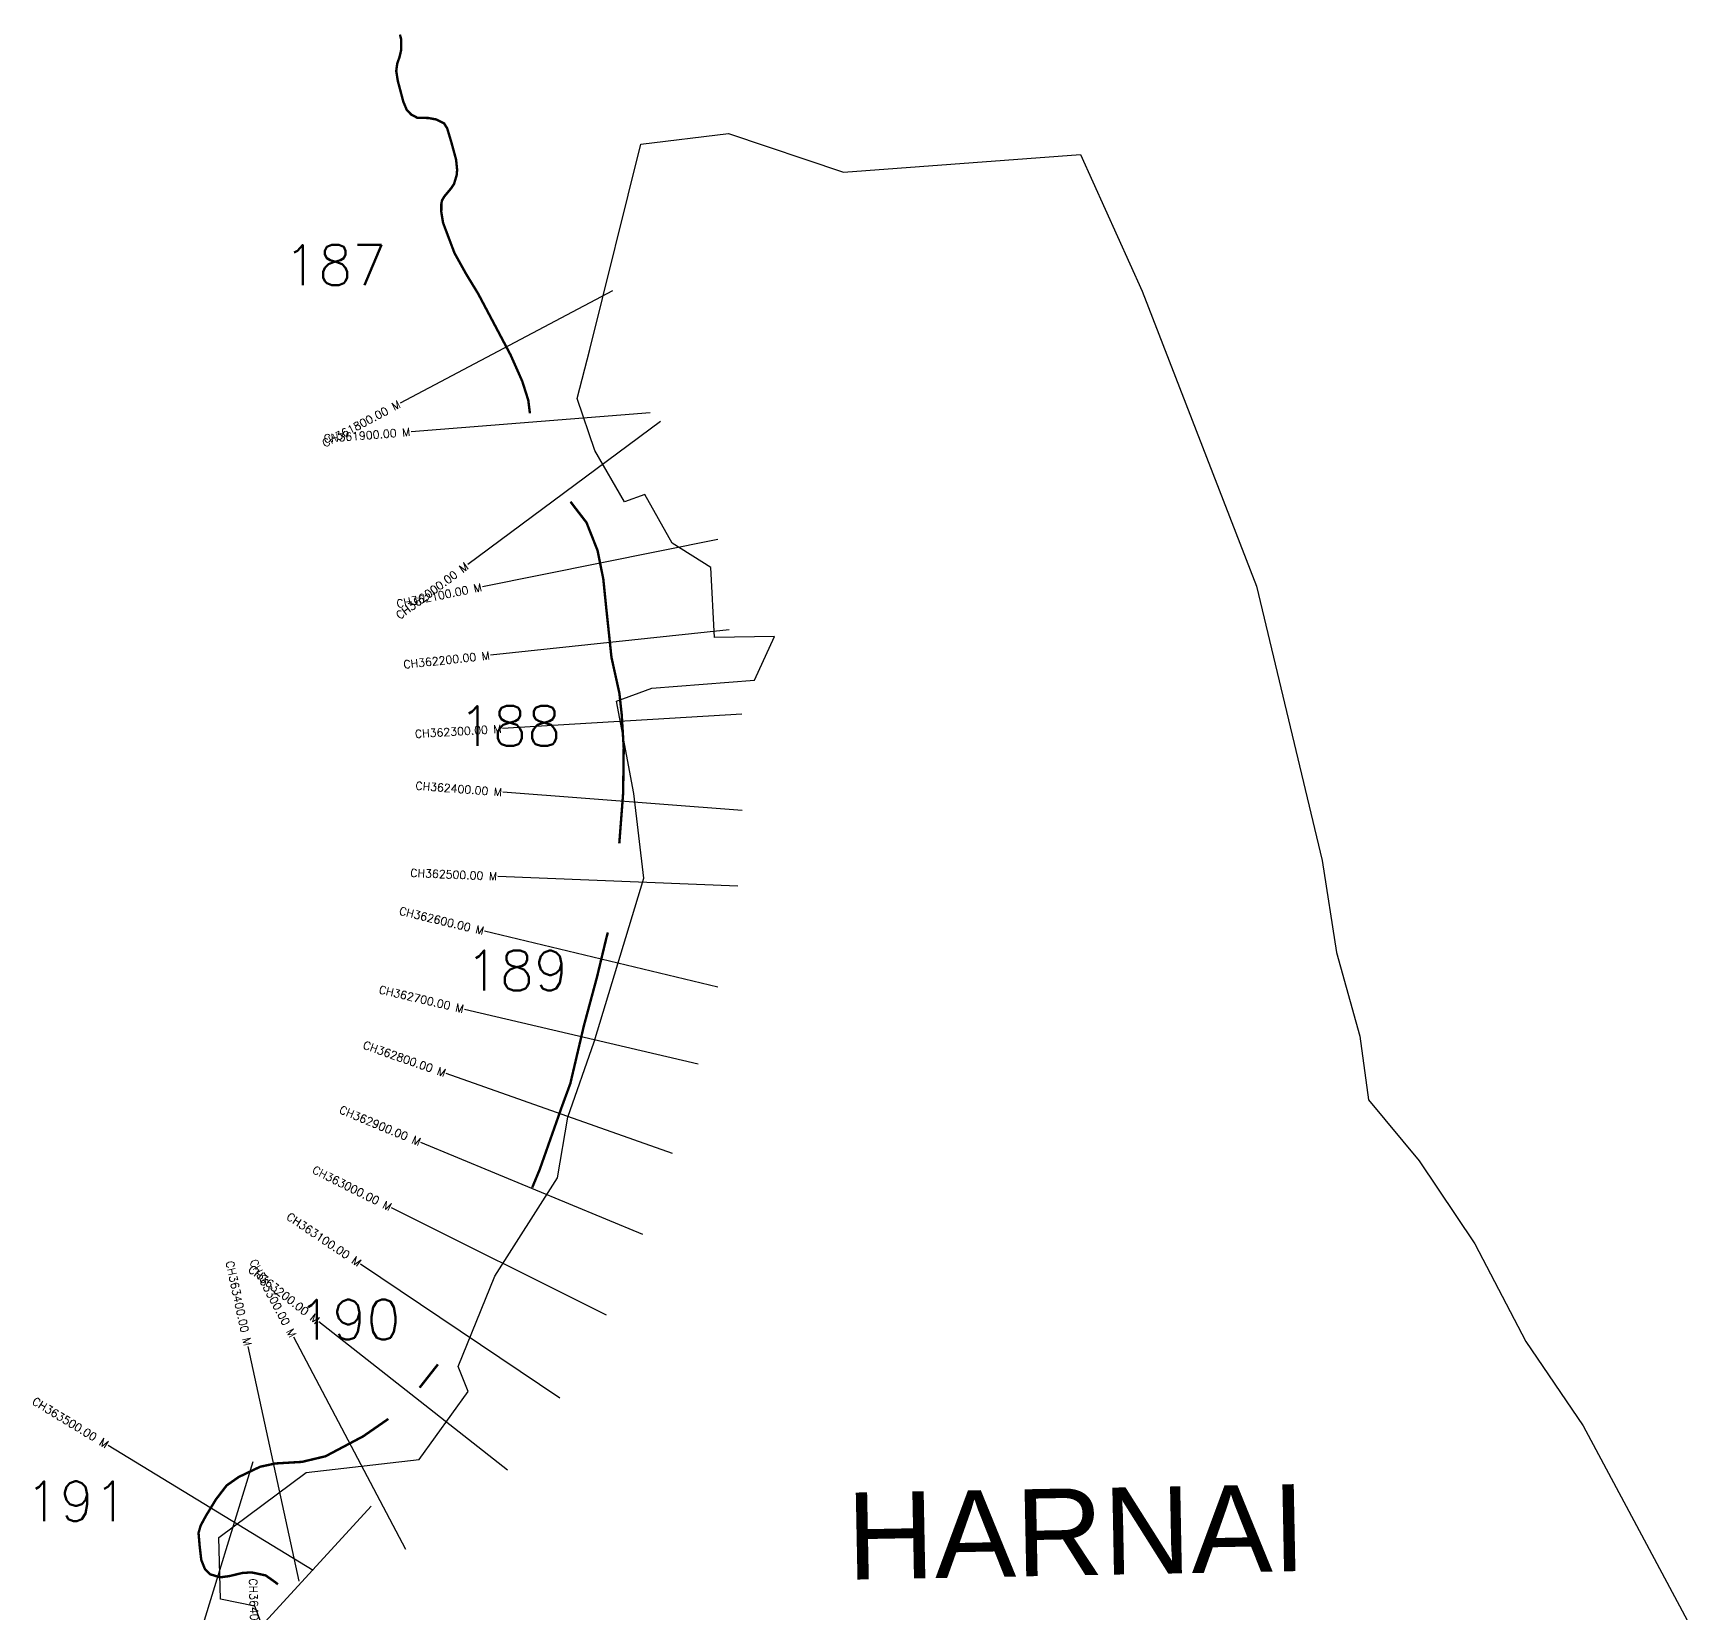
# Model space of a CAD drawing. Header units: metres. Extents: x 297192 to 300643, y 1967922 to 1972680.
# Drawn here: x 297319 to 299405, y 1970705 to 1972680 of the extents above; entities that cross this region are included whole.
import ezdxf
from ezdxf.enums import TextEntityAlignment as Align

# ---------------------------------------------------------------- set-up
doc = ezdxf.new("R2010")
doc.units = ezdxf.units.M
doc.header["$MEASUREMENT"] = 0
for name, color, linetype in [('ARTIFICIALLY PROTECTED', 4, 'Continuous'), ('CS', 134, 'Continuous'), ('CSMark', 6, 'Continuous'), ('VILLAGE NAME', 250, 'Continuous')]:
    doc.layers.add(name, color=color, linetype=linetype)
doc.styles.get("Standard").update_dxf_attribs({"font": 'simplex.shx'})

msp = doc.modelspace()

# ---------------------------------------------------------------- linework, layer by layer
at = {"color": 6, "flags": 128}
for points in [[(297623.8, 1970639), (297595.6, 1970714.3), (297552.7, 1970722.9), (297550.3, 1970799.9), (297659.7, 1970881.4), (297800.9, 1970897.3), (297862.2, 1970982.3), (297849.4, 1971013.9), (297895.6, 1971126.8), (297973.8, 1971249.7), (297986.8, 1971325.5), (298019.5, 1971419.3), (298081.8, 1971624), (298069.1, 1971729.9), (298047.4, 1971845.2), (298091.5, 1971861.6), (298220.1, 1971871.6), (298245.1, 1971925.9), (298169.9, 1971924.7), (298165.5, 1972012.4), (298117, 1972042.8), (298082.9, 1972103.7), (298057.6, 1972094.6), (298020.2, 1972158.4), (297998.5, 1972223.6), (298014.1, 1972284.6), (298077.7, 1972541.6), (298187.3, 1972554.8)], [(298187.3, 1972554.8), (298331, 1972506.4)], [(298331, 1972506.4), (298627.5, 1972528.3), (298704.4, 1972357.7), (298847.3, 1971988.9), (298929.5, 1971646.2), (298947.4, 1971531.2), (298976.4, 1971426.6), (298987.3, 1971347.1), (299050.5, 1971270.6), (299120.3, 1971166.9), (299184, 1971045.1), (299255.7, 1970939.6), (299405, 1970660.8)]]:
    msp.add_lwpolyline(points, dxfattribs=at)
at = {"layer": 'ARTIFICIALLY PROTECTED', "flags": 128}
msp.add_lwpolyline([(297776.8, 1972678.4, 3, 3, 0), (297778.5, 1972671.9, 3, 3, 0), (297778.3, 1972658.8, 3, 3, 0), (297776.3, 1972650.3, 3, 3, 0), (297773.4, 1972642.1, 3, 3, 0), (297772.2, 1972632.7, 3, 3, 0), (297774.2, 1972620.3, 3, 3, 0), (297781.1, 1972594.3, 3, 3, 0), (297785.3, 1972584.4, 3, 3, 0), (297790.9, 1972578.4, 3, 3, 0), (297798.4, 1972574.5, 3, 3, 0), (297812.4, 1972574.1, 3, 3, 0), (297815.2, 1972573.6, 3, 3, 0), (297822.2, 1972572.3, 3, 3, 0), (297832.1, 1972567.3, 3, 3, 0), (297835.9, 1972561.1, 3, 3, 0), (297840.8, 1972544.8, 3, 3, 0), (297847, 1972522.2, 3, 3, 0), (297848.3, 1972509.3, 3, 3, 0), (297847.7, 1972502.7, 3, 3, 0), (297844.5, 1972491.9, 3, 3, 0), (297840.6, 1972486, 3, 3, 0), (297832.4, 1972476.2, 3, 3, 0), (297829.5, 1972471.3, 3, 3, 0), (297828.6, 1972467.2, 3, 3, 0), (297828.5, 1972456.8, 3, 3, 0), (297830.7, 1972443.2, 3, 3, 0), (297845, 1972405.3, 3, 3, 0), (297859.4, 1972379.4, 3, 3, 0), (297874.6, 1972354.5, 3, 3, 0), (297915.1, 1972278, 3, 3, 0), (297929.7, 1972245.1, 3, 3, 0), (297937.2, 1972221.5, 3, 3, 0), (297939.3, 1972205, 0, 0, 0)], format="xyseb", dxfattribs=at)
at = {"layer": 'ARTIFICIALLY PROTECTED', "const_width": 3, "flags": 128}
for points in [[(297990, 1972094.6), (297994.4, 1972088.7), (298010, 1972068.5), (298023.8, 1972033.6), (298031, 1971997.9), (298034.5, 1971963.2), (298041.2, 1971900), (298051.1, 1971855.2), (298054, 1971828.6), (298056.5, 1971787), (298055.8, 1971730.5), (298051.1, 1971669.1), (298051, 1971667.6)], [(298036.7, 1971556.2), (298034.9, 1971549.6), (298023.1, 1971500.4), (298006.7, 1971439.5), (297989.8, 1971367.4), (297979.2, 1971338.5), (297951.5, 1971259.9), (297942.1, 1971237.2)], [(297824.2, 1971016.4), (297823.7, 1971015.6), (297801.4, 1970987.2)], [(297762.3, 1970948.2), (297731, 1970926.5), (297683.8, 1970901.5), (297656.1, 1970894.9), (297654.5, 1970894.5), (297621.1, 1970892.5), (297602.1, 1970888.4), (297575.3, 1970875.6), (297560.2, 1970865), (297546.8, 1970847.5), (297534.2, 1970826.8), (297527.7, 1970814.8), (297525.1, 1970805.6), (297526.5, 1970789.5), (297528.5, 1970771.9), (297533.1, 1970760.6), (297539.6, 1970754), (297552.1, 1970750.2), (297563.5, 1970751.7), (297579.7, 1970755.6), (297591.1, 1970756.4), (297609, 1970752.6), (297621, 1970744.1), (297624.3, 1970741.4)]]:
    msp.add_lwpolyline(points, dxfattribs=at)
at = {"layer": 'CS'}
for p, q in [((298042.3, 1972358.3), (297777.3, 1972217.7)), ((298089.7, 1972205.5), (297790.7, 1972182)), ((298102.5, 1972194.7), (297861.5, 1972016)), ((298174.1, 1972047.3), (297880, 1971988.1)), ((298188.4, 1971934.5), (297890.1, 1971902.6)), ((298204.2, 1971828.9), (297904.8, 1971810.9)), ((298204.5, 1971708.6), (297905.4, 1971731.4)), ((298199, 1971614.1), (297899.2, 1971626.3)), ((298174.3, 1971487.6), (297882.6, 1971557.9)), ((298149.5, 1971391.7), (297857.5, 1971460.1)), ((298117.6, 1971280), (297834.7, 1971379.8)), ((298080.2, 1971178.6), (297803.1, 1971293.6)), ((298035, 1971078), (297766.4, 1971211.8)), ((297976.5, 1970974), (297727.6, 1971141.5)), ((297911.4, 1970884.3), (297675.3, 1971069.5)), ((297784.1, 1970784.9), (297644, 1971050.2)), ((297650.7, 1970745.4), (297587.2, 1971038.6)), ((297668.4, 1970758.7), (297412.2, 1970914.8)), ((297592.9, 1970894.6), (297505.1, 1970607.7)), ((297740.8, 1970839), (297537.9, 1970617.9))]:
    msp.add_line(p, q, dxfattribs=at)

# ---------------------------------------------------------------- texts
at = {"char_height": 50, "attachment_point": 1}
for s, insert in [('187', (297631.7, 1972415.4)), ('188', (297850, 1971839.3)), ('189', (297858.7, 1971533.7)), ('190', (297649.2, 1971097.3)), ('191', (297308.7, 1970870.3))]:
    msp.add_mtext_dynamic_manual_height_columns(s, width=84.374, gutter_width=1, heights=[74.2], dxfattribs=dict(at, insert=insert))
at = {"layer": 'CSMark'}
for s, rotation, p in [('CH361800.00 M', 27.9289, (297776.4, 1972217.3)), ('CH361900.00 M', 4.5023, (297789.7, 1972181.9)), ('CH362000.00 M', 36.5415, (297860.7, 1972015.4)), ('CH362100.00 M', 11.3866, (297879, 1971987.9)), ('CH362200.00 M', 6.0933, (297889.1, 1971902.5)), ('CH362300.00 M', 3.4549, (297903.8, 1971810.8)), ('CH362400.00 M', 355.6463, (297904.4, 1971731.5)), ('CH362500.00 M', 357.6617, (297898.2, 1971626.3)), ('CH362600.00 M', 346.449, (297881.7, 1971558.1)), ('CH362700.00 M', 346.8097, (297856.5, 1971460.4)), ('CH362800.00 M', 340.5857, (297833.7, 1971380.1)), ('CH362900.00 M', 337.4725, (297802.1, 1971293.9)), ('CH363000.00 M', 333.5149, (297765.5, 1971212.2)), ('CH363100.00 M', 326.0623, (297726.8, 1971142.1)), ('CH363300.00 M', 297.843, (297643.5, 1971051)), ('CH363400.00 M', 282.2358, (297586.9, 1971039.6)), ('CH363200.00 M', 321.8897, (297674.5, 1971070.1)), ('CH363500.00 M', 328.6558, (297411.3, 1970915.3)), ('CH364000.00 M', 271.8579, (297596.7, 1970640.5))]:
    msp.add_text(s, height=10, rotation=rotation, dxfattribs=at).set_placement(p, align=Align.MIDDLE_RIGHT)
at = {"layer": 'VILLAGE NAME', "insert": (298334.1, 1970855.9), "char_height": 108.748, "attachment_point": 1, "rotation": 1.1028}
msp.add_mtext_dynamic_manual_height_columns('{\\fArial|b0|i0|c0|p34;HARNAI}', width=1571.314, gutter_width=543.7, heights=[0], dxfattribs=at)

doc.saveas('drawing.dxf')
